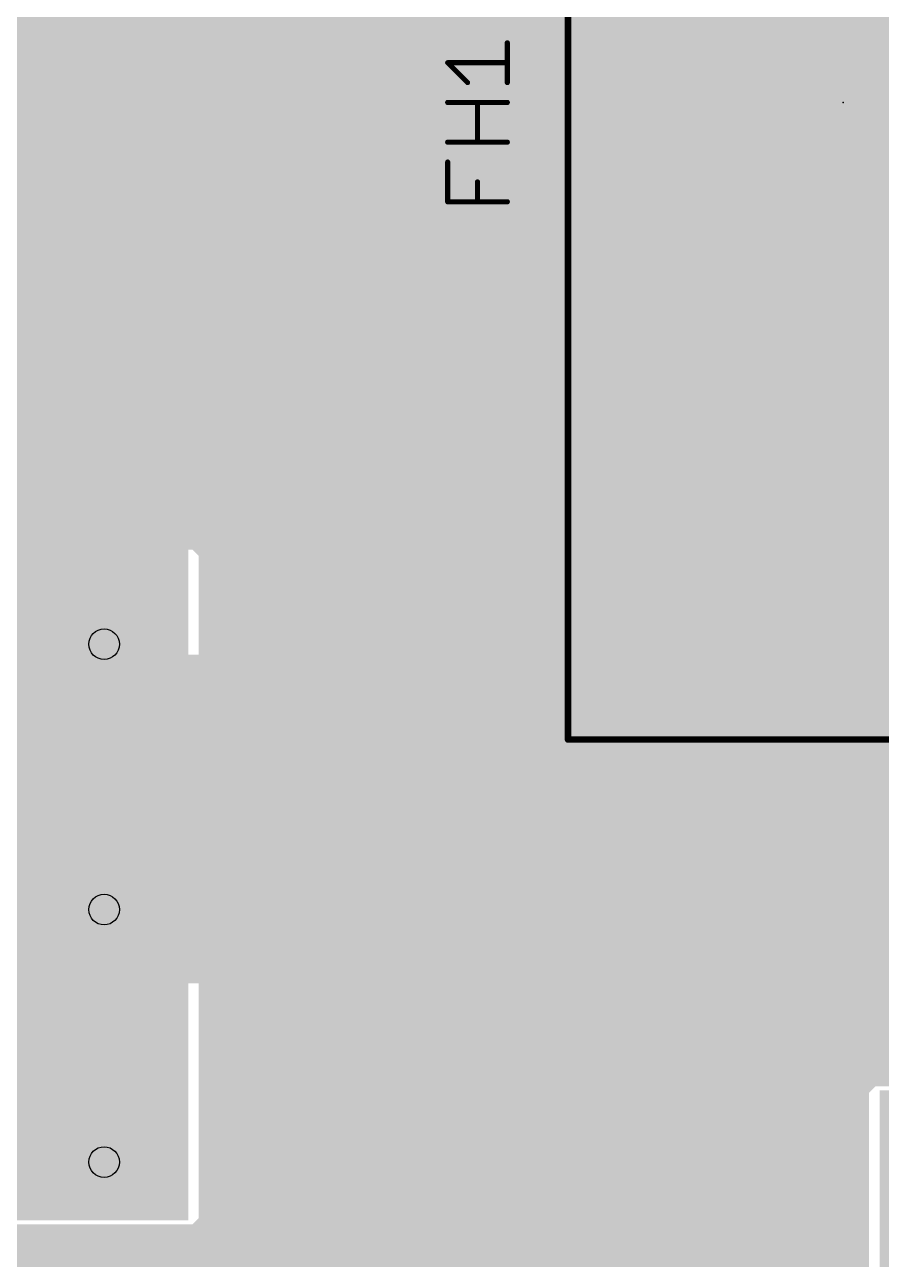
# Model space of a CAD drawing. Extents: x 0 to 10.8, y 0 to 6.1.
# Drawn here: x 7.54 to 8.201, y 3.502 to 4.456 of the extents above; entities that cross this region are included whole.
import ezdxf

# ---------------------------------------------------------------- set-up
doc = ezdxf.new("R2010")
doc.units = 0
for name, color, linetype in [('1', 22, 'CONTINUOUS'), ('116', 253, 'CONTINUOUS'), ('16', 175, 'CONTINUOUS'), ('18', 82, 'CONTINUOUS'), ('21', 253, 'CONTINUOUS'), ('23', 7, 'CONTINUOUS'), ('25', 253, 'CONTINUOUS'), ('29', 253, 'CONTINUOUS'), ('30', 253, 'CONTINUOUS'), ('31', 253, 'CONTINUOUS'), ('39', 22, 'CONTINUOUS'), ('44', 253, 'CONTINUOUS')]:
    doc.layers.add(name, color=color, linetype=linetype)

# ---------------------------------------------------------------- blocks, each defined once
blk = doc.blocks.new('RECT')
blk.add_solid([(-0.5, -0.5), (0.5, -0.5), (-0.5, 0.5), (0.5, 0.5)])
blk = doc.blocks.new('SQUAREV')
blk.add_solid([(-0.5, -0.5), (0.5, -0.5), (-0.5, 0.5), (0.5, 0.5)])

msp = doc.modelspace()

# ---------------------------------------------------------------- linework, layer by layer
at = {"layer": '1'}
for points, const_width in [([(7.503339, 4.389756), (7.406063, 4.29248)], 0.254), ([(8.464551, 4.389756), (7.503339, 4.389756)], 0.254), ([(7.498161, 4.172449), (7.565469, 4.239756)], 0.016), ([(7.565469, 4.239756), (8.402417, 4.239756)], 0.016), ([(7.549713, 4.224), (8.418173, 4.224)], 0.016), ([(7.533713, 4.208), (8.434173, 4.208)], 0.016), ([(8.153169, 4.204311), (8.119992, 4.195421)], 0.016), ([(8.190827, 4.204311), (8.153169, 4.204311)], 0.016), ([(8.224004, 4.195421), (8.190827, 4.204311)], 0.016), ([(7.517713, 4.192), (8.043839, 4.192)], 0.016), ([(8.04726, 4.195421), (8.03789, 4.186051)], 0.016), ([(8.119992, 4.195421), (8.04726, 4.195421)], 0.016), ([(8.03789, 4.186051), (8.03789, 4.113319)], 0.016), ([(8.172, 3.84248), (8.172, 4.061315)], 0.254), ([(7.501713, 4.176), (8.03789, 4.176)], 0.016), ([(7.476598, 4.16), (8.03789, 4.16)], 0.016), ([(7.43148, 4.144), (8.03789, 4.144)], 0.016), ([(6.692697, 4.128), (8.03789, 4.128)], 0.016), ([(6.676697, 4.112), (8.037539, 4.112)], 0.016), ([(8.03789, 4.113319), (8.029, 4.080142)], 0.016), ([(6.660697, 4.096), (8.033252, 4.096)], 0.016), ([(6.644697, 4.08), (8.029, 4.08)], 0.016), ([(8.029, 4.080142), (8.029, 3.985476)], 0.016), ([(6.628697, 4.064), (8.029, 4.064)], 0.016), ([(7.672689, 4.058476), (6.914433, 4.058476)], 0.016), ([(7.682059, 4.049106), (7.672689, 4.058476)], 0.016), ([(7.682059, 3.985476), (7.682059, 4.049106)], 0.016), ([(7.682059, 4.048), (8.029, 4.048)], 0.016), ([(7.682059, 4.032), (8.029, 4.032)], 0.016), ([(7.682059, 4.016), (8.029, 4.016)], 0.016), ([(7.682059, 4), (8.029, 4)], 0.016), ([(8.029, 3.985476), (7.682059, 3.985476)], 0.016), ([(7.306063, 3.84248), (8.172, 3.84248)], 0.254), ([(8.190827, 3.69948), (8.227193, 3.709224)], 0.016), ([(7.682059, 3.53085), (7.682059, 3.69948)], 0.016), ([(7.682059, 3.69948), (8.190827, 3.69948)], 0.016), ([(7.682059, 3.696), (8.432661, 3.696)], 0.016), ([(7.682059, 3.68), (8.432661, 3.68)], 0.016), ([(7.682059, 3.664), (8.432661, 3.664)], 0.016), ([(7.682059, 3.648), (8.432661, 3.648)], 0.016), ([(8.193417, 3.643854), (8.184047, 3.634484)], 0.016), ([(8.432661, 3.643854), (8.193417, 3.643854)], 0.016), ([(7.682059, 3.632), (8.184047, 3.632)], 0.016), ([(8.184047, 3.634484), (8.184047, 3.370854)], 0.016), ([(7.682059, 3.616), (8.184047, 3.616)], 0.016), ([(7.682059, 3.6), (8.184047, 3.6)], 0.016), ([(7.682059, 3.584), (8.184047, 3.584)], 0.016), ([(7.682059, 3.568), (8.184047, 3.568)], 0.016), ([(7.682059, 3.552), (8.184047, 3.552)], 0.016), ([(7.672689, 3.52148), (7.682059, 3.53085)], 0.016), ([(7.682059, 3.536), (8.184047, 3.536)], 0.016), ([(6.914433, 3.52148), (7.672689, 3.52148)], 0.016), ([(6.402673, 3.52), (8.184047, 3.52)], 0.016), ([(6.39528, 3.504), (8.184047, 3.504)], 0.016)]:
    msp.add_lwpolyline(points, dxfattribs=dict(at, const_width=const_width))
for points, const_width in [([(7.503339, 4.453256, 1), (7.503339, 4.326256)], 0.127), ([(7.54824, 4.344855, 1), (7.458437, 4.434657)], 0.127), ([(7.565469, 4.243756, 1), (7.565469, 4.235756)], 0.008), ([(7.568297, 4.236927, 1), (7.56264, 4.242584)], 0.008), ([(7.549713, 4.228, 1), (7.549713, 4.22)], 0.008), ([(8.153169, 4.208311, 1), (8.153169, 4.200311)], 0.008), ([(8.154205, 4.200447, 1), (8.152134, 4.208175)], 0.008), ([(8.191862, 4.208175, 1), (8.189791, 4.200447)], 0.008), ([(8.190827, 4.200311, 1), (8.190827, 4.208311)], 0.008), ([(8.04726, 4.199421, 1), (8.04726, 4.191421)], 0.008), ([(8.043839, 4.188, 1), (8.043839, 4.196)], 0.008), ([(8.050088, 4.192593, 1), (8.044431, 4.19825)], 0.008), ([(8.118957, 4.199285, 1), (8.121027, 4.191558)], 0.008), ([(8.119992, 4.191421, 1), (8.119992, 4.199421)], 0.008), ([(8.035061, 4.18888, 1), (8.040718, 4.183223)], 0.008), ([(8.04189, 4.186051, 1), (8.03389, 4.186051)], 0.008), ([(8.2355, 4.061315, 1), (8.1085, 4.061315)], 0.127), ([(8.03789, 4.172, 1), (8.03789, 4.18)], 0.008), ([(8.03789, 4.156, 1), (8.03789, 4.164)], 0.008), ([(8.03789, 4.14, 1), (8.03789, 4.148)], 0.008), ([(8.03789, 4.124, 1), (8.03789, 4.132)], 0.008), ([(8.041753, 4.112284, 1), (8.034026, 4.114354)], 0.008), ([(8.037539, 4.108, 1), (8.037539, 4.116)], 0.008), ([(8.03389, 4.113319, 1), (8.04189, 4.113319)], 0.008), ([(8.033252, 4.092, 1), (8.033252, 4.1)], 0.008), ([(8.033, 4.080142, 1), (8.025, 4.080142)], 0.008), ([(8.025136, 4.081177, 1), (8.032864, 4.079106)], 0.008), ([(8.029, 4.076, 1), (8.029, 4.084)], 0.008), ([(7.675517, 4.061305, 1), (7.669861, 4.055648)], 0.008), ([(7.672689, 4.054476, 1), (7.672689, 4.062476)], 0.008), ([(8.029, 4.06, 1), (8.029, 4.068)], 0.008), ([(7.686059, 4.049106, 1), (7.678059, 4.049106)], 0.008), ([(7.682059, 4.052, 1), (7.682059, 4.044)], 0.008), ([(7.679231, 4.046278, 1), (7.684887, 4.051935)], 0.008), ([(8.029, 4.044, 1), (8.029, 4.052)], 0.008), ([(7.682059, 4.036, 1), (7.682059, 4.028)], 0.008), ([(8.029, 4.028, 1), (8.029, 4.036)], 0.008), ([(7.682059, 4.02, 1), (7.682059, 4.012)], 0.008), ([(8.029, 4.012, 1), (8.029, 4.02)], 0.008), ([(7.682059, 4.004, 1), (7.682059, 3.996)], 0.008), ([(8.029, 3.996, 1), (8.029, 4.004)], 0.008), ([(7.682059, 3.989476, 1), (7.682059, 3.981476)], 0.008), ([(7.678059, 3.985476, 1), (7.686059, 3.985476)], 0.008), ([(8.025, 3.985476, 1), (8.033, 3.985476)], 0.008), ([(8.029, 3.981476, 1), (8.029, 3.989476)], 0.008), ([(8.172, 3.77898, 1), (8.172, 3.90598)], 0.127), ([(8.1085, 3.84248, 1), (8.2355, 3.84248)], 0.127), ([(7.686059, 3.69948, 1), (7.678059, 3.69948)], 0.008), ([(7.682059, 3.70348, 1), (7.682059, 3.69548)], 0.008), ([(7.682059, 3.7, 1), (7.682059, 3.692)], 0.008), ([(8.189792, 3.703344, 1), (8.191862, 3.695617)], 0.008), ([(8.190827, 3.69548, 1), (8.190827, 3.70348)], 0.008), ([(7.682059, 3.684, 1), (7.682059, 3.676)], 0.008), ([(7.682059, 3.668, 1), (7.682059, 3.66)], 0.008), ([(7.682059, 3.652, 1), (7.682059, 3.644)], 0.008), ([(8.193417, 3.647854, 1), (8.193417, 3.639854)], 0.008), ([(8.196246, 3.641026, 1), (8.190589, 3.646683)], 0.008), ([(7.682059, 3.636, 1), (7.682059, 3.628)], 0.008), ([(8.188047, 3.634484, 1), (8.180047, 3.634484)], 0.008), ([(8.181219, 3.637313, 1), (8.186876, 3.631656)], 0.008), ([(8.184047, 3.628, 1), (8.184047, 3.636)], 0.008), ([(7.682059, 3.62, 1), (7.682059, 3.612)], 0.008), ([(8.184047, 3.612, 1), (8.184047, 3.62)], 0.008), ([(7.682059, 3.604, 1), (7.682059, 3.596)], 0.008), ([(8.184047, 3.596, 1), (8.184047, 3.604)], 0.008), ([(7.682059, 3.588, 1), (7.682059, 3.58)], 0.008), ([(8.184047, 3.58, 1), (8.184047, 3.588)], 0.008), ([(7.682059, 3.572, 1), (7.682059, 3.564)], 0.008), ([(8.184047, 3.564, 1), (8.184047, 3.572)], 0.008), ([(7.682059, 3.556, 1), (7.682059, 3.548)], 0.008), ([(8.184047, 3.548, 1), (8.184047, 3.556)], 0.008), ([(7.682059, 3.54, 1), (7.682059, 3.532)], 0.008), ([(7.684887, 3.528022, 1), (7.679231, 3.533679)], 0.008), ([(8.184047, 3.532, 1), (8.184047, 3.54)], 0.008), ([(7.672689, 3.51748, 1), (7.672689, 3.52548)], 0.008), ([(7.678059, 3.53085, 1), (7.686059, 3.53085)], 0.008), ([(7.669861, 3.524309, 1), (7.675517, 3.518652)], 0.008), ([(8.184047, 3.516, 1), (8.184047, 3.524)], 0.008), ([(8.184047, 3.5, 1), (8.184047, 3.508)], 0.008)]:
    msp.add_lwpolyline(points, format="xyb", dxfattribs=dict(at, const_width=const_width))
at = {"layer": '116', "const_width": 0.007874}
for points in [[(7.601063, 3.967638, 1), (7.601063, 3.987323, 1), (7.601063, 3.967638)], [(7.601063, 3.762638, 1), (7.601063, 3.782323, 1), (7.601063, 3.762638)], [(7.601063, 3.567638, 1), (7.601063, 3.587323, 1), (7.601063, 3.567638)]]:
    msp.add_lwpolyline(points, format="xyb", dxfattribs=at)
at = {"layer": '16'}
for points, const_width in [([(5.590693, 4.464), (9.5, 4.464)], 0.016), ([(5.606693, 4.448), (10.542909, 4.448)], 0.016), ([(5.622693, 4.432), (10.530996, 4.432)], 0.016), ([(5.638693, 4.416), (10.52176, 4.416)], 0.016), ([(5.654693, 4.4), (10.516028, 4.4)], 0.016), ([(5.670693, 4.384), (10.51174, 4.384)], 0.016), ([(5.686693, 4.368), (10.51, 4.368)], 0.016), ([(5.702693, 4.352), (10.51, 4.352)], 0.016), ([(5.718693, 4.336), (10.511736, 4.336)], 0.016), ([(8.993697, 4.325996), (5.728697, 4.325996)], 0.016), ([(5.72, 4.305), (8.985, 4.305)], 0.01), ([(5.728697, 4.284), (8.976299, 4.284)], 0.016), ([(5.203, 4.272), (8.988299, 4.272)], 0.016), ([(5.055697, 4.256), (9.004299, 4.256)], 0.016), ([(5.039697, 4.24), (9.020299, 4.24)], 0.016), ([(5.023697, 4.224), (9.036299, 4.224)], 0.016), ([(7.672689, 4.218476), (6.919433, 4.218476)], 0.016), ([(7.682059, 4.209106), (7.672689, 4.218476)], 0.016), ([(7.682059, 3.52585), (7.682059, 4.209106)], 0.016), ([(7.682059, 4.208), (9.052299, 4.208)], 0.016), ([(7.682059, 4.192), (9.068299, 4.192)], 0.016), ([(7.682059, 4.176), (9.084299, 4.176)], 0.016), ([(7.682059, 4.16), (9.100299, 4.16)], 0.016), ([(7.682059, 4.144), (9.116299, 4.144)], 0.016), ([(7.682059, 4.128), (9.132299, 4.128)], 0.016), ([(7.682059, 4.112), (9.148299, 4.112)], 0.016), ([(7.682059, 4.096), (9.164299, 4.096)], 0.016), ([(7.682059, 4.08), (9.180299, 4.08)], 0.016), ([(7.682059, 4.064), (9.196299, 4.064)], 0.016), ([(7.682059, 4.048), (9.212299, 4.048)], 0.016), ([(7.682059, 4.032), (9.228299, 4.032)], 0.016), ([(7.682059, 4.016), (9.244299, 4.016)], 0.016), ([(7.682059, 4), (9.260299, 4)], 0.016), ([(7.682059, 3.984), (9.276299, 3.984)], 0.016), ([(7.682059, 3.968), (9.292299, 3.968)], 0.016), ([(7.682059, 3.952), (9.308299, 3.952)], 0.016), ([(7.682059, 3.936), (9.324299, 3.936)], 0.016), ([(7.682059, 3.92), (9.340299, 3.92)], 0.016), ([(7.682059, 3.904), (9.356299, 3.904)], 0.016), ([(7.682059, 3.888), (9.372299, 3.888)], 0.016), ([(7.682059, 3.872), (9.388299, 3.872)], 0.016), ([(7.682059, 3.856), (9.404299, 3.856)], 0.016), ([(7.682059, 3.84), (9.420299, 3.84)], 0.016), ([(7.682059, 3.824), (9.436299, 3.824)], 0.016), ([(7.682059, 3.808), (9.452299, 3.808)], 0.016), ([(7.682059, 3.792), (9.468299, 3.792)], 0.016), ([(7.682059, 3.776), (9.484299, 3.776)], 0.016), ([(7.682059, 3.76), (9.500299, 3.76)], 0.016), ([(7.682059, 3.744), (9.516299, 3.744)], 0.016), ([(7.682059, 3.728), (9.532299, 3.728)], 0.016), ([(7.682059, 3.712), (9.548299, 3.712)], 0.016), ([(7.682059, 3.696), (9.564299, 3.696)], 0.016), ([(7.682059, 3.68), (9.580299, 3.68)], 0.016), ([(7.682059, 3.664), (9.596299, 3.664)], 0.016), ([(7.682059, 3.648), (8.192563, 3.648)], 0.016), ([(8.193417, 3.648854), (8.184047, 3.639484)], 0.016), ([(8.946673, 3.648854), (8.193417, 3.648854)], 0.016), ([(8.184047, 3.639484), (8.184047, 2.956228)], 0.016), ([(7.682059, 3.632), (8.184047, 3.632)], 0.016), ([(7.682059, 3.616), (8.184047, 3.616)], 0.016), ([(7.682059, 3.6), (8.184047, 3.6)], 0.016), ([(7.682059, 3.584), (8.184047, 3.584)], 0.016), ([(7.682059, 3.568), (8.184047, 3.568)], 0.016), ([(7.682059, 3.552), (8.184047, 3.552)], 0.016), ([(7.682059, 3.536), (8.184047, 3.536)], 0.016), ([(7.672689, 3.51648), (7.682059, 3.52585)], 0.016), ([(6.919433, 3.51648), (7.672689, 3.51648)], 0.016), ([(7.676209, 3.52), (8.184047, 3.52)], 0.016), ([(6.386768, 3.504), (8.184047, 3.504)], 0.016)]:
    msp.add_lwpolyline(points, dxfattribs=dict(at, const_width=const_width))
at = {"layer": '16', "const_width": 0.008}
for points in [[(7.675517, 4.221305, 1), (7.669861, 4.215648)], [(7.672689, 4.214476, 1), (7.672689, 4.222476)], [(7.686059, 4.209106, 1), (7.678059, 4.209106)], [(7.682059, 4.212, 1), (7.682059, 4.204)], [(7.679231, 4.206278, 1), (7.684887, 4.211935)], [(7.682059, 4.196, 1), (7.682059, 4.188)], [(7.682059, 4.18, 1), (7.682059, 4.172)], [(7.682059, 4.164, 1), (7.682059, 4.156)], [(7.682059, 4.148, 1), (7.682059, 4.14)], [(7.682059, 4.132, 1), (7.682059, 4.124)], [(7.682059, 4.116, 1), (7.682059, 4.108)], [(7.682059, 4.1, 1), (7.682059, 4.092)], [(7.682059, 4.084, 1), (7.682059, 4.076)], [(7.682059, 4.068, 1), (7.682059, 4.06)], [(7.682059, 4.052, 1), (7.682059, 4.044)], [(7.682059, 4.036, 1), (7.682059, 4.028)], [(7.682059, 4.02, 1), (7.682059, 4.012)], [(7.682059, 4.004, 1), (7.682059, 3.996)], [(7.682059, 3.988, 1), (7.682059, 3.98)], [(7.682059, 3.972, 1), (7.682059, 3.964)], [(7.682059, 3.956, 1), (7.682059, 3.948)], [(7.682059, 3.94, 1), (7.682059, 3.932)], [(7.682059, 3.924, 1), (7.682059, 3.916)], [(7.682059, 3.908, 1), (7.682059, 3.9)], [(7.682059, 3.892, 1), (7.682059, 3.884)], [(7.682059, 3.876, 1), (7.682059, 3.868)], [(7.682059, 3.86, 1), (7.682059, 3.852)], [(7.682059, 3.844, 1), (7.682059, 3.836)], [(7.682059, 3.828, 1), (7.682059, 3.82)], [(7.682059, 3.812, 1), (7.682059, 3.804)], [(7.682059, 3.796, 1), (7.682059, 3.788)], [(7.682059, 3.78, 1), (7.682059, 3.772)], [(7.682059, 3.764, 1), (7.682059, 3.756)], [(7.682059, 3.748, 1), (7.682059, 3.74)], [(7.682059, 3.732, 1), (7.682059, 3.724)], [(7.682059, 3.716, 1), (7.682059, 3.708)], [(7.682059, 3.7, 1), (7.682059, 3.692)], [(7.682059, 3.684, 1), (7.682059, 3.676)], [(7.682059, 3.668, 1), (7.682059, 3.66)], [(7.682059, 3.652, 1), (7.682059, 3.644)], [(8.193417, 3.652854, 1), (8.193417, 3.644854)], [(8.196246, 3.646026, 1), (8.190589, 3.651683)], [(8.192563, 3.644, 1), (8.192563, 3.652)], [(8.188047, 3.639484, 1), (8.180047, 3.639484)], [(8.181219, 3.642313, 1), (8.186876, 3.636656)], [(7.682059, 3.636, 1), (7.682059, 3.628)], [(8.184047, 3.628, 1), (8.184047, 3.636)], [(7.682059, 3.62, 1), (7.682059, 3.612)], [(8.184047, 3.612, 1), (8.184047, 3.62)], [(7.682059, 3.604, 1), (7.682059, 3.596)], [(8.184047, 3.596, 1), (8.184047, 3.604)], [(7.682059, 3.588, 1), (7.682059, 3.58)], [(8.184047, 3.58, 1), (8.184047, 3.588)], [(7.682059, 3.572, 1), (7.682059, 3.564)], [(8.184047, 3.564, 1), (8.184047, 3.572)], [(7.682059, 3.556, 1), (7.682059, 3.548)], [(8.184047, 3.548, 1), (8.184047, 3.556)], [(7.682059, 3.54, 1), (7.682059, 3.532)], [(8.184047, 3.532, 1), (8.184047, 3.54)], [(7.678059, 3.52585, 1), (7.686059, 3.52585)], [(7.684887, 3.523022, 1), (7.679231, 3.528679)], [(7.669861, 3.519309, 1), (7.675517, 3.513652)], [(7.676209, 3.524, 1), (7.676209, 3.516)], [(7.672689, 3.51248, 1), (7.672689, 3.52048)], [(8.184047, 3.516, 1), (8.184047, 3.524)], [(8.184047, 3.5, 1), (8.184047, 3.508)]]:
    msp.add_lwpolyline(points, format="xyb", dxfattribs=at)
at = {"layer": '21', "const_width": 0.005}
for points in [[(7.959402, 4.888087), (7.959402, 3.903835)], [(7.959402, 3.903835), (8.384598, 3.903835)]]:
    msp.add_lwpolyline(points, dxfattribs=at)
at = {"layer": '21', "const_width": 0.0025}
for points in [[(7.959402, 3.905085, 1), (7.959402, 3.902585)], [(7.958152, 3.903835, 1), (7.960652, 3.903835)]]:
    msp.add_lwpolyline(points, format="xyb", dxfattribs=at)
at = {"layer": '23'}
msp.add_point((8.172, 4.395961), dxfattribs=at)
at = {"layer": '25', "const_width": 0.004}
for points in [[(7.91252, 4.411291), (7.91252, 4.44198)], [(7.881831, 4.411291), (7.866484, 4.426634)], [(7.866484, 4.426634), (7.91252, 4.426634)], [(7.866484, 4.395945), (7.91252, 4.395945)], [(7.889504, 4.365256), (7.889504, 4.395945)], [(7.91252, 4.365256), (7.866484, 4.365256)], [(7.866484, 4.31922), (7.866484, 4.349909)], [(7.889504, 4.31922), (7.889504, 4.334563)], [(7.91252, 4.31922), (7.866484, 4.31922)]]:
    msp.add_lwpolyline(points, dxfattribs=at)
at = {"layer": '25', "const_width": 0.002}
for points in [[(7.91352, 4.44198, 1), (7.91152, 4.44198)], [(7.867191, 4.427341, 1), (7.865777, 4.425927)], [(7.866484, 4.427634, 1), (7.866484, 4.425634)], [(7.91252, 4.425634, 1), (7.91252, 4.427634)], [(7.881124, 4.410584, 1), (7.882538, 4.411999)], [(7.91152, 4.411291, 1), (7.91352, 4.411291)], [(7.866484, 4.396945, 1), (7.866484, 4.394945)], [(7.890504, 4.395945, 1), (7.888504, 4.395945)], [(7.91252, 4.394945, 1), (7.91252, 4.396945)], [(7.866484, 4.366256, 1), (7.866484, 4.364256)], [(7.888504, 4.365256, 1), (7.890504, 4.365256)], [(7.91252, 4.364256, 1), (7.91252, 4.366256)], [(7.867484, 4.349909, 1), (7.865484, 4.349909)], [(7.890504, 4.334563, 1), (7.888504, 4.334563)], [(7.866484, 4.32022, 1), (7.866484, 4.31822)], [(7.865484, 4.31922, 1), (7.867484, 4.31922)], [(7.888504, 4.31922, 1), (7.890504, 4.31922)], [(7.91252, 4.31822, 1), (7.91252, 4.32022)]]:
    msp.add_lwpolyline(points, format="xyb", dxfattribs=at)
at = {"layer": '39', "const_width": 0.005}
for points in [[(7.959402, 4.888087), (7.959402, 3.903835)], [(7.959402, 3.903835), (8.384598, 3.903835)]]:
    msp.add_lwpolyline(points, dxfattribs=at)
at = {"layer": '39', "const_width": 0.0025}
for points in [[(7.959402, 3.905085, 1), (7.959402, 3.902585)], [(7.958152, 3.903835, 1), (7.960652, 3.903835)]]:
    msp.add_lwpolyline(points, format="xyb", dxfattribs=at)
at = {"layer": '44'}
for centre in [(7.601063, 3.97748), (7.601063, 3.77248), (7.601063, 3.57748)]:
    msp.add_circle(centre, 0.011811, dxfattribs=at)

# ---------------------------------------------------------------- block references
at = {"layer": '1'}
for p, xscale, yscale, rotation in [((8.172, 4.061315), 0.23622, 0.23622, 90), ((7.293563, 3.78998), 0.505, 0.745, 270), ((8.572547, 3.375358), 0.505, 0.745, 90)]:
    msp.add_blockref('RECT', p, dxfattribs=dict(at, xscale=xscale, yscale=yscale, rotation=rotation))
at = {"layer": '16', "xscale": 0.67, "yscale": 0.74}
for p, rotation in [((7.296063, 3.86748), 270), ((8.570047, 3.297858), 90)]:
    msp.add_blockref('RECT', p, dxfattribs=dict(at, rotation=rotation))
at = {"layer": '18', "xscale": 0.039622, "yscale": 0.039622}
for p in [(7.601063, 3.97748), (7.601063, 3.97748), (7.601063, 3.77248), (7.601063, 3.77248), (7.601063, 3.57748), (7.601063, 3.57748)]:
    msp.add_blockref('SQUAREV', p, dxfattribs=at)
at = {"layer": '29', "xscale": 0.24422, "yscale": 0.24422, "rotation": 90}
msp.add_blockref('RECT', (8.172, 4.061315), dxfattribs=at)
at = {"layer": '29', "xscale": 0.047622, "yscale": 0.047622}
for p in [(7.601063, 3.97748), (7.601063, 3.77248), (7.601063, 3.57748)]:
    msp.add_blockref('SQUAREV', p, dxfattribs=at)
at = {"layer": '30', "xscale": 0.047622, "yscale": 0.047622}
for p in [(7.601063, 3.97748), (7.601063, 3.77248), (7.601063, 3.57748)]:
    msp.add_blockref('SQUAREV', p, dxfattribs=at)
at = {"layer": '31', "xscale": 0.23622, "yscale": 0.23622, "rotation": 90}
msp.add_blockref('RECT', (8.172, 4.061315), dxfattribs=at)

doc.saveas('drawing.dxf')
